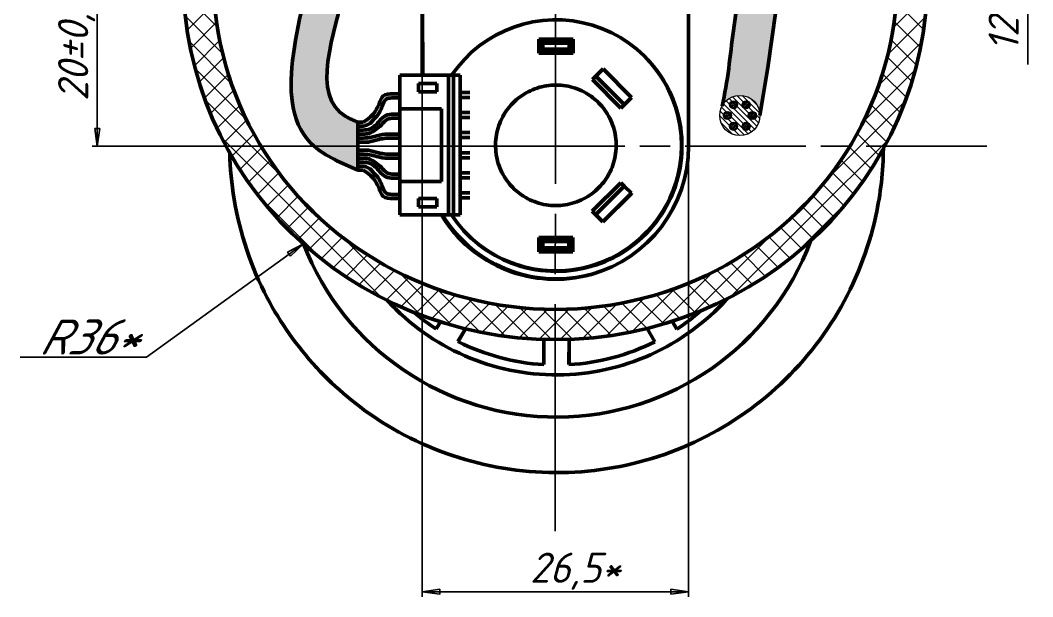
# Model space of a CAD drawing. Header units: inches. Extents: x -14 to 5184, y -66 to 1689.
# Drawn here: x 2910.1 to 3010.8, y 642.8 to 700.2 of the extents above; entities that cross this region are included whole.
import ezdxf

# ---------------------------------------------------------------- set-up
doc = ezdxf.new("R2010")
doc.units = ezdxf.units.IN
doc.header["$MEASUREMENT"] = 0
doc.linetypes.add('ACAD_ISO08W100', pattern=[36, 24, -3, 6, -3])
for name, color, linetype, lineweight in [('Видимый контур (ГОСТ)', 7, 'Continuous', 50), ('Осевая линия (ГОСТ)', 7, 'ACAD_ISO08W100', 25), ('Размер (ГОСТ)', 7, 'Continuous', 25), ('Штриховка (ГОСТ)', 7, 'Continuous', 18)]:
    doc.layers.add(name, color=color, linetype=linetype, lineweight=lineweight)
doc.styles.add('Standart 3.0', font='gost_b.ttf', dxfattribs={"oblique": 15, "height": 3})
doc.dimstyles.new('Обычный (ГОСТ)', dxfattribs={"dimscale": 0.5, "dimtxt": 3.5, "dimasz": 3.5, "dimexe": 1, "dimexo": 0, "dimgap": 0.5, "dimtad": 1, "dimrnd": 1e-08, "dimtxsty": 'Standart 3.0', "dimblk": 'Filled-1', "dimblk1": 'Filled-1', "dimblk2": 'Filled-1', "dimcen": 0.09, "dimdle": 15, "dimclrd": 256, "dimclre": 256, "dimclrt": 256, "dimazin": 2, "dimtfac": 0.714286, "dimtmove": 0, "dimatfit": 3, "dimfxl": 1, "dimtolj": 1, "dimlwd": 25, "dimlwe": 25, "dimarcsym": 0})

# ---------------------------------------------------------------- blocks, each defined once
blk = doc.blocks.new('Filled-1')
at = {"color": 0}
for p, q in [((0, 0), (-1, 0.143)), ((-1, 0.143), (-1, -0.143)), ((-1, 0), (0, 0)), ((-1, -0.143), (0, 0))]:
    blk.add_line(p, q, dxfattribs=at)
at = {"color": 0, "flags": 128}
blk.add_lwpolyline([(-1, -0.143), (0, 0), (-1, 0.143), (-1, -0.143)], dxfattribs=at)
at = {"color": 0}
blk.add_solid([(-1, -0.143), (0, 0), (-1, 0.143), (-1, -0.143)], dxfattribs=at)
blk = doc.blocks.new('*D152')
at = {"layer": 'Размер (ГОСТ)', "lineweight": 25, "ltscale": 0.5, "transparency": 16777216}
for p, q in [((2996.5, 719.45), (3010.83, 719.45)), ((3010.33, 717.7), (3010.33, 712.14)), ((2996.5, 710.39), (3010.83, 710.39)), ((3010.33, 710.39), (3010.33, 695.76))]:
    blk.add_line(p, q, dxfattribs=at)
at = {"layer": 'Размер (ГОСТ)', "lineweight": 25, "ltscale": 0.5, "transparency": 16777216, "xscale": 1.75, "yscale": 1.75, "zscale": 1.75}
for p, rotation in [((3010.33, 719.45), 90), ((3010.33, 710.39), 270)]:
    blk.add_blockref('Filled-1', p, dxfattribs=dict(at, rotation=rotation))
at = {"layer": 'Размер (ГОСТ)', "ltscale": 0.5, "transparency": 16777216, "insert": (3008.28, 702.2), "char_height": 3, "attachment_point": 5, "rotation": 90, "style": 'Standart 3.0'}
blk.add_mtext('\\A1;{\\fGOST type B|b0|i0|c204|p0;12}%%P{\\fGOST type B|b0|i0|c204|p0;0,2}', dxfattribs=at)
blk = doc.blocks.new('*D154')
at = {"layer": 'Размер (ГОСТ)', "lineweight": 25, "ltscale": 0.5, "transparency": 16777216}
for p, q in [((2950.09, 700.05), (2950.09, 642.78)), ((2976.59, 700.05), (2976.59, 642.78)), ((2951.84, 643.28), (2974.84, 643.28))]:
    blk.add_line(p, q, dxfattribs=at)
at = {"layer": 'Размер (ГОСТ)', "lineweight": 25, "ltscale": 0.5, "transparency": 16777216, "xscale": 1.75, "yscale": 1.75, "zscale": 1.75, "rotation": 180}
blk.add_blockref('Filled-1', (2950.09, 643.28), dxfattribs=at)
at = {"layer": 'Размер (ГОСТ)', "lineweight": 25, "ltscale": 0.5, "transparency": 16777216, "xscale": 1.75, "yscale": 1.75, "zscale": 1.75}
blk.add_blockref('Filled-1', (2976.59, 643.28), dxfattribs=at)
at = {"layer": 'Размер (ГОСТ)', "ltscale": 0.5, "transparency": 16777216, "insert": (2965.33, 645.33), "char_height": 3, "attachment_point": 5, "style": 'Standart 3.0'}
blk.add_mtext('\\A1;26,5*', dxfattribs=at)
blk = doc.blocks.new('*D158')
at = {"layer": 'Размер (ГОСТ)', "lineweight": 25, "ltscale": 0.5, "transparency": 16777216}
for p, q in [((2963.34, 707.39), (2917.27, 707.39)), ((2917.77, 689.4), (2917.77, 705.64)), ((2963.34, 687.65), (2917.27, 687.65))]:
    blk.add_line(p, q, dxfattribs=at)
at = {"layer": 'Размер (ГОСТ)', "lineweight": 25, "ltscale": 0.5, "transparency": 16777216, "xscale": 1.75, "yscale": 1.75, "zscale": 1.75}
for p, rotation in [((2917.77, 707.39), 90), ((2917.77, 687.65), 270)]:
    blk.add_blockref('Filled-1', p, dxfattribs=dict(at, rotation=rotation))
at = {"layer": 'Размер (ГОСТ)', "ltscale": 0.5, "transparency": 16777216, "insert": (2915.72, 697.52), "char_height": 3, "attachment_point": 5, "rotation": 90, "style": 'Standart 3.0'}
blk.add_mtext('\\A1;{\\fGOST type B|b0|i0|c204|p0;20}%%P{\\fGOST type B|b0|i0|c204|p0;0,}2', dxfattribs=at)
blk = doc.blocks.new('*D163')
at = {"layer": 'Размер (ГОСТ)', "lineweight": 25, "transparency": 16777216}
for p, q in [((2922.67, 666.65), (2936.85, 676.89)), ((2910.11, 666.65), (2922.67, 666.65))]:
    blk.add_line(p, q, dxfattribs=at)
at = {"layer": 'Размер (ГОСТ)', "lineweight": 25, "transparency": 16777216, "xscale": 1.75, "yscale": 1.75, "zscale": 1.75, "rotation": 35.83765295427817}
blk.add_blockref('Filled-1', (2938.27, 677.91), dxfattribs=at)
at = {"layer": 'Размер (ГОСТ)', "transparency": 16777216, "insert": (2910.11, 670.4), "char_height": 3, "attachment_point": 1, "style": 'Standart 3.0'}
blk.add_mtext('\\A1; {\\fGOST type B|b0|i1|c0|p0;\\H1.16667x;R36*}', dxfattribs=at)

msp = doc.modelspace()

# ---------------------------------------------------------------- hatches: boundary and pattern name
at = {"layer": 'Штриховка (ГОСТ)', "ltscale": 0.5}
h = msp.add_hatch(color=9, dxfattribs=at)
h.dxf.hatch_style = 1
edge = h.paths.add_edge_path()
edge.add_spline(control_points=[(2983.6911, 690.6978), (2983.9547, 692.2848), (2985.0478, 698.8642), (2986.3406, 711.2852), (2992.2046, 720.7299), (2992.5468, 726.5347)], knot_values=[25.54166231, 25.54166231, 25.54166231, 25.54166231, 30.3724385, 45.56992402, 62.53420213, 62.53420213, 62.53420213, 62.53420213], degree=3, periodic=0)
edge.add_line((2992.5468, 726.5347), (2992.5423, 728.6914))
edge.add_spline(control_points=[(2992.5423, 728.6914), (2992.3805, 731.2093), (2991.0989, 735.9324), (2984.1689, 736.914), (2978.2841, 735.136), (2977.0865, 731.4896), (2976.6107, 730.0409)], knot_values=[0, 0, 0, 0, 7.09214868, 12.46529464, 19.10283235, 23.47833371, 23.47833371, 23.47833371, 23.47833371], degree=3, periodic=0)
edge.add_line((2976.6107, 730.0409), (2979.0107, 730.0409))
edge.add_line((2979.0107, 730.0409), (2981.4107, 730.0409))
edge.add_spline(control_points=[(2981.4107, 730.0409), (2982.0759, 730.7162), (2983.8088, 732.4753), (2989.0782, 732.1252), (2988.6194, 720.2914), (2983.1172, 711.2915), (2980.9399, 699.1968), (2980.5026, 694.1041), (2979.9221, 691.631)], knot_values=[0, 0, 0, 0, 2.80167753, 7.29772832, 12.36345076, 33.56505641, 41.24786778, 48.87456468, 48.87456468, 48.87456468, 48.87456468], degree=3, periodic=0)
edge.add_arc((2981.6911, 690.6978), 2, 0, 152.187218, ccw=False)
edge = h.paths.add_edge_path()
edge.add_spline(control_points=[(2976.6107, 729.5016), (2976.4528, 729.2494), (2976.168, 728.7944), (2975.5189, 728.2747), (2974.8169, 727.9155), (2973.7938, 727.6281), (2973.8047, 726.8901), (2973.8107, 726.4854)], knot_values=[0, 0, 0, 0, 0.88766908, 1.60102951, 2.44254526, 3.32491531, 4.39641601, 4.39641601, 4.39641601, 4.39641601], degree=3, periodic=0)
edge.add_line((2973.8107, 726.4854), (2973.8107, 725.8614))
edge.add_line((2973.8107, 725.8614), (2974.2107, 725.8614))
edge.add_line((2974.2107, 725.8614), (2974.2107, 726.4854))
edge.add_spline(control_points=[(2974.2107, 726.4854), (2974.2062, 726.7304), (2974.1956, 727.3173), (2975.1104, 727.6374), (2975.8775, 727.9647), (2976.3774, 728.5025), (2976.8795, 728.9218), (2976.966, 729.3042), (2977.0107, 729.5016)], knot_values=[0, 0, 0, 0, 0.67543663, 1.61848259, 2.47631497, 3.23938273, 3.79160126, 4.38066474, 4.38066474, 4.38066474, 4.38066474], degree=3, periodic=0)
edge.add_line((2977.0107, 729.5016), (2977.0107, 730.0409))
edge.add_line((2977.0107, 730.0409), (2976.6107, 730.0409))
edge.add_line((2976.6107, 730.0409), (2976.6107, 729.5016))
edge = h.paths.add_edge_path()
edge.add_spline(control_points=[(2976.2107, 726.4854), (2976.2275, 726.7039), (2976.266, 727.2028), (2976.8982, 727.6655), (2977.3742, 728.2674), (2977.7912, 728.862), (2977.8051, 729.3182), (2977.8107, 729.5016)], knot_values=[0, 0, 0, 0, 0.63054285, 1.44031027, 2.17590317, 2.98158596, 3.52342577, 3.52342577, 3.52342577, 3.52342577], degree=3, periodic=0)
edge.add_line((2977.8107, 729.5016), (2977.8107, 730.0409))
edge.add_line((2977.8107, 730.0409), (2977.4107, 730.0409))
edge.add_line((2977.4107, 730.0409), (2977.4107, 729.5016))
edge.add_spline(control_points=[(2977.4107, 729.5016), (2977.3965, 729.2893), (2977.367, 728.8483), (2976.9824, 728.2921), (2976.4368, 727.8574), (2975.8528, 727.3172), (2975.8246, 726.7596), (2975.8107, 726.4854)], knot_values=[0, 0, 0, 0, 0.62908503, 1.30675634, 1.9357451, 2.75596662, 3.54949906, 3.54949906, 3.54949906, 3.54949906], degree=3, periodic=0)
edge.add_line((2975.8107, 726.4854), (2975.8107, 725.8614))
edge.add_line((2975.8107, 725.8614), (2976.2107, 725.8614))
edge.add_line((2976.2107, 725.8614), (2976.2107, 726.4854))
edge = h.paths.add_edge_path(flags=17)
edge.add_spline(control_points=[(2978.2107, 726.4854), (2978.2132, 726.9857), (2978.2176, 727.8433), (2978.6266, 728.8064), (2978.6146, 729.3322), (2978.6107, 729.5016)], knot_values=[0, 0, 0, 0, 1.48748454, 2.55024973, 3.05525444, 3.05525444, 3.05525444, 3.05525444], degree=3, periodic=0)
edge.add_line((2978.6107, 729.5016), (2978.6107, 730.0409))
edge.add_line((2978.6107, 730.0409), (2978.2107, 730.0409))
edge.add_line((2978.2107, 730.0409), (2978.2107, 729.5016))
edge.add_spline(control_points=[(2978.2107, 729.5016), (2978.19, 729.2336), (2978.1404, 728.5915), (2977.7777, 727.6213), (2977.7997, 726.8647), (2977.8107, 726.4854)], knot_values=[0, 0, 0, 0, 0.80426964, 1.92661526, 3.05454769, 3.05454769, 3.05454769, 3.05454769], degree=3, periodic=0)
edge.add_line((2977.8107, 726.4854), (2977.8107, 725.8614))
edge.add_line((2977.8107, 725.8614), (2978.2107, 725.8614))
edge.add_line((2978.2107, 725.8614), (2978.2107, 726.4854))
edge = h.paths.add_edge_path(flags=17)
edge.add_spline(control_points=[(2979.4107, 729.5016), (2979.4068, 729.3322), (2979.3948, 728.8064), (2979.8037, 727.8433), (2979.8081, 726.9857), (2979.8107, 726.4854)], knot_values=[0, 0, 0, 0, 0.5050047, 1.5677699, 3.05525444, 3.05525444, 3.05525444, 3.05525444], degree=3, periodic=0)
edge.add_line((2979.8107, 726.4854), (2979.8107, 725.8614))
edge.add_line((2979.8107, 725.8614), (2980.2107, 725.8614))
edge.add_line((2980.2107, 725.8614), (2980.2107, 726.4854))
edge.add_spline(control_points=[(2980.2107, 726.4854), (2980.2217, 726.8647), (2980.2436, 727.6213), (2979.881, 728.5915), (2979.8314, 729.2336), (2979.8107, 729.5016)], knot_values=[0, 0, 0, 0, 1.12793243, 2.25027805, 3.05454769, 3.05454769, 3.05454769, 3.05454769], degree=3, periodic=0)
edge.add_line((2979.8107, 729.5016), (2979.8107, 730.0409))
edge.add_line((2979.8107, 730.0409), (2979.4107, 730.0409))
edge.add_line((2979.4107, 730.0409), (2979.4107, 729.5016))
edge = h.paths.add_edge_path(flags=17)
edge.add_spline(control_points=[(2980.2107, 729.5016), (2980.2162, 729.3182), (2980.2301, 728.862), (2980.6472, 728.2674), (2981.1231, 727.6655), (2981.7553, 727.2028), (2981.7938, 726.7039), (2981.8107, 726.4854)], knot_values=[0, 0, 0, 0, 0.54183981, 1.3475226, 2.0831155, 2.89288292, 3.52342577, 3.52342577, 3.52342577, 3.52342577], degree=3, periodic=0)
edge.add_line((2981.8107, 726.4854), (2981.8107, 725.8614))
edge.add_line((2981.8107, 725.8614), (2982.2107, 725.8614))
edge.add_line((2982.2107, 725.8614), (2982.2107, 726.4854))
edge.add_spline(control_points=[(2982.2107, 726.4854), (2982.1968, 726.7596), (2982.1686, 727.3172), (2981.5845, 727.8574), (2981.039, 728.2921), (2980.6543, 728.8483), (2980.6249, 729.2893), (2980.6107, 729.5016)], knot_values=[0, 0, 0, 0, 0.79353244, 1.61375396, 2.24274273, 2.92041403, 3.54949906, 3.54949906, 3.54949906, 3.54949906], degree=3, periodic=0)
edge.add_line((2980.6107, 729.5004), (2980.6107, 730.0409))
edge.add_line((2980.6107, 730.0409), (2980.2107, 730.0409))
edge.add_line((2980.2107, 730.0409), (2980.2107, 729.5016))
edge = h.paths.add_edge_path(flags=17)
edge.add_spline(control_points=[(2981.0107, 729.5016), (2981.0553, 729.3042), (2981.1418, 728.9218), (2981.6439, 728.5025), (2982.1438, 727.9647), (2982.911, 727.6374), (2983.8257, 727.3173), (2983.8151, 726.7304), (2983.8107, 726.4854)], knot_values=[0, 0, 0, 0, 0.58906348, 1.14128202, 1.90434977, 2.76218215, 3.70522811, 4.38066474, 4.38066474, 4.38066474, 4.38066474], degree=3, periodic=0)
edge.add_line((2983.8107, 726.4854), (2983.8107, 725.8614))
edge.add_line((2983.8107, 725.8614), (2984.2107, 725.8614))
edge.add_line((2984.2107, 725.8614), (2984.2107, 726.4854))
edge.add_spline(control_points=[(2984.2107, 726.4854), (2984.2167, 726.8901), (2984.2276, 727.6281), (2983.2045, 727.9155), (2982.5025, 728.2747), (2981.8534, 728.7944), (2981.5686, 729.2494), (2981.4107, 729.5016)], knot_values=[0, 0, 0, 0, 1.0715007, 1.95387075, 2.7953865, 3.50874693, 4.39641601, 4.39641601, 4.39641601, 4.39641601], degree=3, periodic=0)
edge.add_line((2981.4107, 729.5016), (2981.4107, 730.0409))
edge.add_line((2981.4107, 730.0409), (2981.0107, 730.0409))
edge.add_line((2981.0107, 730.0409), (2981.0107, 729.5016))
h = msp.add_hatch(color=9, dxfattribs=at)
h.dxf.hatch_style = 1
edge = h.paths.add_edge_path()
edge.add_spline(control_points=[(2943.1484, 707.3931), (2943.2874, 708.4249), (2943.3834, 709.4208), (2943.455, 710.3931)], knot_values=[31.13167642, 31.13167642, 31.13167642, 31.13167642, 34.07611762, 34.07611762, 34.07611762, 34.07611762], degree=3, periodic=0)
edge.add_line((2943.455, 710.3931), (2939.7368, 710.3931))
edge.add_spline(control_points=[(2939.7368, 710.3931), (2939.6323, 709.4086), (2939.5033, 708.4086), (2939.3372, 707.3931)], knot_values=[44.13506296, 44.13506296, 44.13506296, 44.13506296, 46.81075908, 46.81075908, 46.81075908, 46.81075908], degree=3, periodic=0)
edge.add_line((2939.3372, 707.3931), (2943.1484, 707.3931))
edge = h.paths.add_edge_path()
edge.add_spline(control_points=[(2943.6947, 690.0456), (2943.2796, 690.2151), (2938.6707, 692.0977), (2941.9478, 700.2434), (2942.9935, 706.2427), (2943.1484, 707.3931)], knot_values=[34.07611762, 34.07611762, 34.07611762, 34.07611762, 35.38261007, 48.5812476, 51.86391024, 51.86391024, 51.86391024, 51.86391024], degree=3, periodic=0)
edge.add_line((2943.1484, 707.3931), (2939.3372, 707.3931))
edge.add_spline(control_points=[(2939.3372, 707.3931), (2938.1116, 699.8989), (2934.8676, 691.5641), (2939.3367, 687.6462)], knot_values=[46.81075908, 46.81075908, 46.81075908, 46.81075908, 66.55718743, 66.55718743, 66.55718743, 66.55718743], degree=3, periodic=0)
edge.add_line((2939.3367, 687.6462), (2943.6947, 687.6461))
edge.add_line((2943.6947, 687.6461), (2943.6947, 688.0456))
edge.add_line((2943.6947, 688.0456), (2943.6947, 690.0456))
edge = h.paths.add_edge_path()
edge.add_line((2943.6947, 687.6461), (2939.3367, 687.6462))
edge.add_spline(control_points=[(2939.3367, 687.6462), (2939.337, 687.646), (2940.4632, 686.6588), (2942.0791, 685.9521), (2943.6947, 685.2456)], knot_values=[66.55718743, 66.55718743, 66.55718743, 66.55718743, 66.55828511, 71.53282713, 71.53282713, 71.53282713, 71.53282713], degree=3, periodic=0)
edge.add_line((2943.6947, 685.2456), (2943.6947, 685.6456))
edge.add_line((2943.6947, 685.6456), (2943.6947, 687.6461))
edge = h.paths.add_edge_path()
edge.add_spline(control_points=[(2947.2502, 682.8456), (2947.0052, 682.8411), (2946.4183, 682.8305), (2946.0982, 683.7452), (2945.7709, 684.5124), (2945.2331, 685.0123), (2944.8138, 685.5144), (2944.4314, 685.6009), (2944.234, 685.6456)], knot_values=[0, 0, 0, 0, 0.67543663, 1.61848259, 2.47631497, 3.23938273, 3.79160126, 4.38066474, 4.38066474, 4.38066474, 4.38066474], degree=3, periodic=0)
edge.add_line((2944.234, 685.6456), (2943.6947, 685.6456))
edge.add_line((2943.6947, 685.6456), (2943.6947, 685.2456))
edge.add_line((2943.6947, 685.2456), (2944.234, 685.2456))
edge.add_spline(control_points=[(2944.234, 685.2456), (2944.4862, 685.0876), (2944.9412, 684.8028), (2945.4609, 684.1538), (2945.8201, 683.4518), (2946.1075, 682.4286), (2946.8455, 682.4396), (2947.2502, 682.4456)], knot_values=[0, 0, 0, 0, 0.88766908, 1.60102951, 2.44254526, 3.32491531, 4.39641601, 4.39641601, 4.39641601, 4.39641601], degree=3, periodic=0)
edge.add_line((2947.2502, 682.4456), (2947.8679, 682.4456))
edge.add_line((2947.8679, 682.4456), (2947.8681, 682.8456))
edge.add_line((2947.8681, 682.8456), (2947.2502, 682.8456))
edge = h.paths.add_edge_path()
edge.add_spline(control_points=[(2947.2502, 684.8456), (2947.0318, 684.8624), (2946.5328, 684.9009), (2946.0701, 685.5331), (2945.4682, 686.0091), (2944.8736, 686.4261), (2944.4174, 686.44), (2944.234, 686.4456)], knot_values=[0, 0, 0, 0, 0.63054285, 1.44031027, 2.17590317, 2.98158596, 3.52342577, 3.52342577, 3.52342577, 3.52342577], degree=3, periodic=0)
edge.add_line((2944.234, 686.4456), (2943.6947, 686.4456))
edge.add_line((2943.6947, 686.4456), (2943.6947, 686.0456))
edge.add_line((2943.6947, 686.0456), (2944.234, 686.0456))
edge.add_spline(control_points=[(2944.234, 686.0456), (2944.4463, 686.0314), (2944.8873, 686.0019), (2945.4436, 685.6173), (2945.8782, 685.0717), (2946.4184, 684.4877), (2946.976, 684.4594), (2947.2502, 684.4456)], knot_values=[0, 0, 0, 0, 0.62908503, 1.30675634, 1.9357451, 2.75596662, 3.54949906, 3.54949906, 3.54949906, 3.54949906], degree=3, periodic=0)
edge.add_line((2947.2502, 684.4456), (2947.8725, 684.4456))
edge.add_line((2947.8725, 684.4456), (2947.8727, 684.8456))
edge.add_line((2947.8727, 684.8456), (2947.2502, 684.8456))
edge = h.paths.add_edge_path()
edge.add_spline(control_points=[(2947.2502, 686.8456), (2946.7499, 686.8481), (2945.8923, 686.8525), (2944.9292, 687.2615), (2944.4034, 687.2494), (2944.234, 687.2456)], knot_values=[0, 0, 0, 0, 1.48748454, 2.55024973, 3.05525444, 3.05525444, 3.05525444, 3.05525444], degree=3, periodic=0)
edge.add_line((2944.234, 687.2456), (2943.6947, 687.2456))
edge.add_line((2943.6947, 687.2456), (2943.6947, 686.8456))
edge.add_line((2943.6947, 686.8456), (2944.234, 686.8456))
edge.add_spline(control_points=[(2944.234, 686.8456), (2944.502, 686.8248), (2945.1441, 686.7752), (2946.1143, 686.4126), (2946.8709, 686.4346), (2947.2502, 686.4456)], knot_values=[0, 0, 0, 0, 0.80426964, 1.92661526, 3.05454769, 3.05454769, 3.05454769, 3.05454769], degree=3, periodic=0)
edge.add_line((2947.2502, 686.4456), (2947.8736, 686.4456))
edge.add_line((2947.8736, 686.4456), (2947.8738, 686.8456))
edge.add_line((2947.8738, 686.8456), (2947.2502, 686.8456))
edge = h.paths.add_edge_path()
edge.add_spline(control_points=[(2944.234, 688.0456), (2944.4034, 688.0417), (2944.9292, 688.0296), (2945.8923, 688.4386), (2946.7499, 688.443), (2947.2502, 688.4456)], knot_values=[0, 0, 0, 0, 0.5050047, 1.5677699, 3.05525444, 3.05525444, 3.05525444, 3.05525444], degree=3, periodic=0)
edge.add_line((2947.2502, 688.4456), (2947.8747, 688.4456))
edge.add_line((2947.8747, 688.4456), (2947.8749, 688.8456))
edge.add_line((2947.8749, 688.8456), (2947.2502, 688.8456))
edge.add_spline(control_points=[(2947.2502, 688.8456), (2946.8709, 688.8566), (2946.1143, 688.8785), (2945.1441, 688.5159), (2944.502, 688.4663), (2944.234, 688.4456)], knot_values=[0, 0, 0, 0, 1.12793243, 2.25027805, 3.05454769, 3.05454769, 3.05454769, 3.05454769], degree=3, periodic=0)
edge.add_line((2944.234, 688.4456), (2943.6947, 688.4456))
edge.add_line((2943.6947, 688.4456), (2943.6947, 688.0456))
edge.add_line((2943.6947, 688.0456), (2944.234, 688.0456))
edge = h.paths.add_edge_path()
edge.add_spline(control_points=[(2944.234, 688.8456), (2944.4174, 688.8511), (2944.8736, 688.865), (2945.4682, 689.282), (2946.0701, 689.758), (2946.5328, 690.3902), (2947.0318, 690.4287), (2947.2502, 690.4456)], knot_values=[0, 0, 0, 0, 0.54183981, 1.3475226, 2.0831155, 2.89288292, 3.52342577, 3.52342577, 3.52342577, 3.52342577], degree=3, periodic=0)
edge.add_line((2947.2502, 690.4456), (2947.8757, 690.4456))
edge.add_line((2947.8757, 690.4456), (2947.876, 690.8456))
edge.add_line((2947.876, 690.8456), (2947.2502, 690.8456))
edge.add_spline(control_points=[(2947.2502, 690.8456), (2946.976, 690.8317), (2946.4184, 690.8034), (2945.8782, 690.2194), (2945.4436, 689.6738), (2944.8873, 689.2892), (2944.4463, 689.2597), (2944.234, 689.2456)], knot_values=[0, 0, 0, 0, 0.79353244, 1.61375396, 2.24274273, 2.92041403, 3.54949906, 3.54949906, 3.54949906, 3.54949906], degree=3, periodic=0)
edge.add_line((2944.234, 689.2456), (2943.6947, 689.2456))
edge.add_line((2943.6947, 689.2456), (2943.6947, 688.8456))
edge.add_line((2943.6947, 688.8456), (2944.234, 688.8456))
edge = h.paths.add_edge_path()
edge.add_spline(control_points=[(2944.234, 689.6456), (2944.4314, 689.6902), (2944.8138, 689.7767), (2945.2331, 690.2788), (2945.7709, 690.7787), (2946.0982, 691.5459), (2946.4183, 692.4606), (2947.0052, 692.45), (2947.2502, 692.4456)], knot_values=[0, 0, 0, 0, 0.58906348, 1.14128202, 1.90434977, 2.76218215, 3.70522811, 4.38066474, 4.38066474, 4.38066474, 4.38066474], degree=3, periodic=0)
edge.add_line((2947.2502, 692.4456), (2947.8733, 692.4456))
edge.add_line((2947.8733, 692.4456), (2947.8735, 692.8456))
edge.add_line((2947.8735, 692.8456), (2947.2502, 692.8456))
edge.add_spline(control_points=[(2947.2502, 692.8456), (2946.8455, 692.8515), (2946.1075, 692.8625), (2945.8201, 691.8394), (2945.4609, 691.1374), (2944.9412, 690.4883), (2944.4862, 690.2035), (2944.234, 690.0456)], knot_values=[0, 0, 0, 0, 1.0715007, 1.95387075, 2.7953865, 3.50874693, 4.39641601, 4.39641601, 4.39641601, 4.39641601], degree=3, periodic=0)
edge.add_line((2944.234, 690.0456), (2943.6947, 690.0456))
edge.add_line((2943.6947, 690.0456), (2943.6947, 689.6456))
edge.add_line((2943.6947, 689.6456), (2944.234, 689.6456))
h = msp.add_hatch(dxfattribs=at)
h.set_pattern_fill('ANSI37', color=256, scale=12)
h.set_pattern_definition([(45, (-838.023, -51.1596), (-1.0606602, 1.0606602), []), (135, (-838.023, -51.1596), (-1.0606602, -1.0606602), [])])
edge = h.paths.add_edge_path()
edge.add_line((2929.3402, 705.4566), (2929.3402, 704.3931))
edge.add_ellipse((2963.3402, 704.3931), major_axis=(34, 0), ratio=0.97058824, start_angle=180, end_angle=360)
edge.add_arc((2927.3402, 705.4566), 2, 0, 75.522488)
edge.add_line((2926.3402, 705.8931), (2927.8402, 705.8931))
edge.add_line((2926.3402, 704.3931), (2926.3402, 705.8931))
edge.add_ellipse((2963.3402, 704.3931), major_axis=(-37.008, 0), ratio=0.97276161, start_angle=0, end_angle=180)
edge.add_line((2927.8402, 705.8931), (2927.8402, 707.3931))
edge.add_line((2997.3482, 704.3931), (2997.3482, 705.3931))
edge.add_arc((2999.3482, 705.3931), 2, 104.71529, 180)
edge.add_line((2998.8402, 707.3275), (2998.8402, 705.8931))
edge.add_line((2998.8372, 705.8931), (2998.8372, 707.3931))
edge.add_line((2998.8402, 705.8931), (3000.3402, 705.8931))
edge.add_line((3000.3402, 705.8931), (3000.3402, 704.3931))
h = msp.add_hatch(dxfattribs=at)
h.set_pattern_fill('ANSI31', color=256, scale=3, angle=90)
h.set_pattern_definition([(135, (-727.22987, -67.26443), (-0.265165043, -0.265165043), [])])
h.paths.add_polyline_path([(2983.6911, 690.6978, 1), (2979.6911, 690.6978, 1)])
h = msp.add_hatch(dxfattribs=at)
h.set_pattern_fill('ANSI31', color=256, angle=90)
h.set_pattern_definition([(135, (-727.22987, -67.26443), (-0.0883883476, -0.0883883476), [])])
h.paths.add_polyline_path([(2980.8514, 690.6978, 1), (2980.0514, 690.6978, 1)])
h.paths.add_polyline_path([(2980.1514, 690.6978, -1), (2980.7514, 690.6978, -1)], flags=16)
h.paths.add_polyline_path([(2981.4718, 691.7705, 1), (2980.6718, 691.7705, 1)])
h.paths.add_polyline_path([(2980.7718, 691.7705, -1), (2981.3718, 691.7705, -1)], flags=16)
h.paths.add_polyline_path([(2982.7104, 691.7705, 1), (2981.9104, 691.7705, 1)])
h.paths.add_polyline_path([(2982.0104, 691.7705, -1), (2982.6104, 691.7705, -1)], flags=16)
h.paths.add_polyline_path([(2982.5307, 690.6978, 1), (2983.3307, 690.6978, 1)])
h.paths.add_polyline_path([(2983.2307, 690.6978, -1), (2982.6307, 690.6978, -1)], flags=16)
h.paths.add_polyline_path([(2981.9132, 689.6203, 1), (2982.7132, 689.6203, 1)])
h.paths.add_polyline_path([(2982.6132, 689.6203, -1), (2982.0132, 689.6203, -1)], flags=16)
h.paths.add_polyline_path([(2980.669, 689.6203, 1), (2981.469, 689.6203, 1)])
h.paths.add_polyline_path([(2981.369, 689.6203, -1), (2980.769, 689.6203, -1)], flags=16)
h = msp.add_hatch(dxfattribs=at)
h.set_pattern_fill('ANSI31', color=256)
h.set_pattern_definition([(45, (-727.22987, -67.26443), (-0.0883883476, 0.0883883476), [])])
h.paths.add_polyline_path([(2980.7718, 691.7705, 1), (2981.3718, 691.7705, 1)])
h.paths.add_polyline_path([(2980.1514, 690.6978, 1), (2980.7514, 690.6978, 1)])
h.paths.add_polyline_path([(2980.769, 689.6203, 1), (2981.369, 689.6203, 1)])
h.paths.add_polyline_path([(2982.0132, 689.6203, 1), (2982.6132, 689.6203, 1)])
h.paths.add_polyline_path([(2983.2307, 690.6978, 1), (2982.6307, 690.6978, 1)])
h.paths.add_polyline_path([(2982.0104, 691.7705, 1), (2982.6104, 691.7705, 1)])

# ---------------------------------------------------------------- linework, layer by layer
at = {"layer": 'Видимый контур (ГОСТ)'}
for p, q in [((2950.0921, 694.6993), (2950.0921, 705.3931)), ((2976.5921, 705.3931), (2976.5921, 687.6431)), ((2950.1538, 694.6992), (2950.1208, 701.3599)), ((2961.6981, 696.9131), (2961.6988, 698.3131)), ((2961.6988, 698.3131), (2965.0988, 698.3112)), ((2961.6988, 698.3131), (2961.7001, 698.3117)), ((2961.7001, 698.3117), (2961.6994, 696.9131)), ((2965.0988, 698.3098), (2961.7001, 698.3117)), ((2961.8976, 698.1141), (2961.8971, 697.1142)), ((2962.0973, 697.9142), (2961.8976, 698.1141)), ((2964.8976, 698.1125), (2961.8976, 698.1141)), ((2964.6973, 697.9128), (2964.8976, 698.1125)), ((2964.8971, 697.1125), (2964.8976, 698.1125)), ((2964.9009, 698.109), (2964.8976, 698.1125)), ((2964.9009, 698.109), (2964.9003, 697.109)), ((2965.0988, 698.3112), (2965.0981, 696.9112)), ((2962.097, 697.3142), (2961.8971, 697.1142)), ((2961.8971, 697.1142), (2964.8971, 697.1125)), ((2961.9003, 697.1106), (2961.8971, 697.1142)), ((2964.9003, 697.109), (2961.9003, 697.1106)), ((2962.097, 697.3142), (2962.0973, 697.9142)), ((2964.697, 697.3128), (2962.097, 697.3142)), ((2962.0973, 697.9142), (2964.6973, 697.9128)), ((2964.6973, 697.9128), (2964.697, 697.3128)), ((2964.697, 697.3128), (2964.8971, 697.1125)), ((2964.9003, 697.109), (2964.8971, 697.1125)), ((2950.0921, 696.8256), (2950.1434, 696.7959)), ((2965.0981, 696.9112), (2961.6981, 696.9131)), ((2972.5816, 696.2001), (2972.5803, 696.2015)), ((2972.6073, 696.1722), (2972.5824, 696.1992)), ((2972.6097, 696.1697), (2972.6251, 696.1529)), ((2968.0782, 695.3299), (2967.3707, 694.6232)), ((2970.9051, 692.5), (2968.0782, 695.3299)), ((2947.8727, 691.3755), (2947.8745, 694.7005)), ((2947.8745, 694.7005), (2952.7062, 694.6979)), ((2952.6987, 680.7979), (2952.7062, 694.6979)), ((2952.699, 680.7976), (2952.7065, 694.6976)), ((2952.7065, 694.6976), (2952.7062, 694.6979)), ((2953.2135, 694.6974), (2952.7065, 694.6976)), ((2953.2135, 694.6976), (2953.206, 680.7976)), ((2953.2135, 694.6976), (2953.8745, 694.6972)), ((2953.867, 680.7972), (2953.8745, 694.6972)), ((2953.8745, 694.6972), (2953.8784, 694.6931)), ((2967.3707, 694.6232), (2967.0174, 694.2694)), ((2967.0204, 694.2661), (2967.0174, 694.2694)), ((2967.0174, 694.2694), (2969.8443, 691.4394)), ((2969.8473, 691.4362), (2967.0204, 694.2661)), ((2970.1976, 691.7933), (2967.3707, 694.6232)), ((2949.7291, 693.8896), (2949.7286, 693.0694)), ((2949.7286, 693.0694), (2951.5535, 693.0684)), ((2949.7294, 693.8892), (2949.729, 693.0694)), ((2951.5539, 693.8886), (2949.7291, 693.8896)), ((2949.7294, 693.8892), (2949.7291, 693.8896)), ((2951.5539, 693.8882), (2949.7294, 693.8892)), ((2951.5535, 693.0684), (2951.5539, 693.8886)), ((2953.8748, 692.9959), (2953.8746, 692.4959)), ((2954.5883, 692.9955), (2953.8748, 692.9959)), ((2954.8385, 692.9951), (2954.8409, 692.9926)), ((2954.588, 692.4955), (2953.8746, 692.4959)), ((2953.8746, 692.4959), (2953.875, 692.4954)), ((2954.0884, 692.4953), (2953.875, 692.4954)), ((2954.3387, 692.4949), (2954.3406, 692.4928)), ((2954.8406, 692.4926), (2954.8382, 692.4951)), ((2970.9086, 692.4963), (2969.8473, 691.4362)), ((2970.1976, 691.7933), (2970.9051, 692.5)), ((2970.9086, 692.4963), (2970.9051, 692.5)), ((2947.8762, 691.3751), (2947.8723, 684.1255)), ((2952.0242, 691.3732), (2947.8727, 691.3755)), ((2952.0242, 691.3729), (2947.8731, 691.3751)), ((2952.0203, 684.1232), (2952.0242, 691.3732)), ((2953.8738, 690.9959), (2953.8735, 690.4959)), ((2954.5872, 690.9955), (2953.8738, 690.9959)), ((2954.8374, 690.9951), (2954.8398, 690.9926)), ((2967.7982, 691.799), (2967.8008, 691.7962)), ((2969.8443, 691.4394), (2970.1976, 691.7933)), ((2969.8473, 691.4362), (2969.8443, 691.4394)), ((2954.5869, 690.4955), (2953.8735, 690.4959)), ((2953.8735, 690.4959), (2953.8739, 690.4954)), ((2954.0874, 690.4953), (2953.8739, 690.4954)), ((2954.3376, 690.4949), (2954.3395, 690.4928)), ((2954.8395, 690.4926), (2954.8372, 690.4951)), ((2953.8727, 688.9959), (2953.8724, 688.4959)), ((2954.5861, 688.9955), (2953.8727, 688.9959)), ((2954.8363, 688.9951), (2954.8387, 688.9926)), ((2954.5859, 688.4955), (2953.8724, 688.4959)), ((2953.8724, 688.4959), (2953.8728, 688.4954)), ((2954.0863, 688.4953), (2953.8728, 688.4954)), ((2954.3365, 688.4949), (2954.3385, 688.4928)), ((2954.8385, 688.4926), (2954.8361, 688.4951)), ((2953.8716, 686.9959), (2953.8713, 686.4959)), ((2954.5851, 686.9955), (2953.8716, 686.9959)), ((2954.8353, 686.9951), (2954.8376, 686.9926)), ((2954.5848, 686.4955), (2953.8713, 686.4959)), ((2953.8713, 686.4959), (2953.8718, 686.4954)), ((2954.0852, 686.4953), (2953.8718, 686.4954)), ((2954.3354, 686.4949), (2954.3374, 686.4928)), ((2954.8374, 686.4926), (2954.835, 686.4951)), ((2953.8705, 684.9959), (2953.8703, 684.4959)), ((2954.584, 684.9955), (2953.8705, 684.9959)), ((2954.8342, 684.9951), (2954.8366, 684.9926)), ((2947.867, 680.8005), (2947.8688, 684.1255)), ((2947.8688, 684.1255), (2952.0203, 684.1232)), ((2954.5837, 684.4955), (2953.8703, 684.4959)), ((2953.8703, 684.4959), (2953.8707, 684.4954)), ((2954.0841, 684.4953), (2953.8707, 684.4954)), ((2954.3343, 684.4949), (2954.3363, 684.4928)), ((2954.8363, 684.4926), (2954.8339, 684.4951)), ((2969.8403, 684.0107), (2967.0104, 681.1838)), ((2970.1933, 683.6574), (2969.8403, 684.0107)), ((2953.8695, 682.9959), (2953.8692, 682.4959)), ((2954.5829, 682.9955), (2953.8695, 682.9959)), ((2954.8331, 682.9951), (2954.8355, 682.9926)), ((2958.9786, 683.6618), (2958.9812, 683.659)), ((2967.3633, 680.8305), (2970.1933, 683.6574)), ((2968.07, 680.123), (2970.9, 682.9499)), ((2970.9034, 682.9462), (2968.0735, 680.1193)), ((2970.9, 682.9499), (2970.1933, 683.6574)), ((2970.9034, 682.9462), (2970.9, 682.9499)), ((2949.7224, 681.6094), (2949.7229, 682.4295)), ((2949.7228, 681.6094), (2949.7232, 682.4292)), ((2949.7232, 682.4292), (2949.7229, 682.4295)), ((2949.7229, 682.4295), (2951.5477, 682.4286)), ((2949.7232, 682.4292), (2951.5477, 682.4282)), ((2951.5477, 682.4286), (2951.5473, 681.6084)), ((2954.5826, 682.4955), (2953.8692, 682.4959)), ((2953.8692, 682.4959), (2953.8696, 682.4954)), ((2954.0831, 682.4953), (2953.8696, 682.4954)), ((2954.3333, 682.4949), (2954.3352, 682.4928)), ((2954.8352, 682.4926), (2954.8328, 682.4951)), ((2951.5473, 681.6084), (2949.7224, 681.6094)), ((2967.0134, 681.1805), (2967.0104, 681.1838)), ((2967.0104, 681.1838), (2967.3633, 680.8305)), ((2968.0735, 680.1193), (2967.0134, 681.1805)), ((2947.8681, 680.7993), (2947.867, 680.8005)), ((2947.867, 680.8005), (2952.6987, 680.7979)), ((2947.8681, 680.7993), (2949.353, 680.7985)), ((2947.869, 680.7993), (2947.869, 680.7984)), ((2949.3538, 680.7976), (2947.869, 680.7984)), ((2947.8709, 680.7963), (2947.869, 680.7984)), ((2947.8709, 680.7963), (2952.9912, 680.7935)), ((2952.6514, 679.9819), (2952.5664, 679.9329)), ((2952.699, 680.7976), (2952.6987, 680.7979)), ((2953.2062, 680.7974), (2952.699, 680.7976)), ((2953.206, 680.7976), (2953.867, 680.7972)), ((2953.206, 680.7976), (2953.2062, 680.7974)), ((2953.8709, 680.7931), (2953.867, 680.7972)), ((2967.3633, 680.8305), (2968.07, 680.123)), ((2968.0735, 680.1193), (2968.07, 680.123)), ((2954.2073, 679.2477), (2954.206, 679.2491)), ((2954.233, 679.2197), (2954.2081, 679.2467)), ((2954.2354, 679.2172), (2954.2508, 679.2005)), ((2953.703, 678.6882), (2953.7004, 678.691)), ((2961.6874, 677.1393), (2961.6882, 678.5393)), ((2961.6882, 678.5393), (2965.0882, 678.5375)), ((2961.6882, 678.5393), (2961.6895, 678.5379)), ((2961.6895, 678.5379), (2961.6887, 677.1393)), ((2965.0882, 678.5361), (2961.6895, 678.5379)), ((2961.887, 678.3404), (2961.8864, 677.3404)), ((2964.8869, 678.3388), (2961.887, 678.3404)), ((2962.0867, 678.1405), (2961.887, 678.3404)), ((2962.0863, 677.5405), (2962.0867, 678.1405)), ((2962.0867, 678.1405), (2964.6867, 678.1391)), ((2964.6867, 678.1391), (2964.6863, 677.5391)), ((2964.6867, 678.1391), (2964.8869, 678.3388)), ((2964.8864, 677.3388), (2964.8869, 678.3388)), ((2964.8902, 678.3353), (2964.8869, 678.3388)), ((2964.8902, 678.3353), (2964.8897, 677.3353)), ((2965.0882, 678.5375), (2965.0874, 677.1375)), ((2955.7348, 676.7945), (2955.7758, 676.8655)), ((2965.0874, 677.1375), (2961.6874, 677.1393)), ((2962.0863, 677.5405), (2961.8864, 677.3404)), ((2961.8864, 677.3404), (2964.8864, 677.3388)), ((2961.8897, 677.3369), (2961.8864, 677.3404)), ((2964.8897, 677.3353), (2961.8897, 677.3369)), ((2964.6863, 677.5391), (2962.0863, 677.5405)), ((2964.6863, 677.5391), (2964.8864, 677.3388)), ((2964.8897, 677.3353), (2964.8864, 677.3388)), ((2957.9423, 675.618), (2957.908, 675.5587)), ((2962.2001, 674.4424), (2962.2001, 674.4813)), ((2964.7001, 674.4829), (2964.7001, 674.4629)), ((2951.4851, 669.443), (2951.8979, 670.157)), ((2974.9582, 670.2131), (2975.4097, 669.4301)), ((2974.9611, 670.214), (2975.4122, 669.4317)), ((2954.3844, 669.4631), (2953.6495, 668.1918)), ((2954.3977, 669.4599), (2953.6612, 668.1859)), ((2973.2439, 668.1812), (2972.4789, 669.508)), ((2962.1955, 665.897), (2962.1968, 668.4103)), ((2964.6968, 668.4173), (2964.6955, 665.8956)), ((2964.7062, 668.4176), (2964.7048, 665.8962)), ((2939.5594, 665.6298), (2939.5804, 665.6071))]:
    msp.add_line(p, q, dxfattribs=at)
at = {"layer": 'Видимый контур (ГОСТ)', "ltscale": 0.5}
for p, q in [((2947.8742, 692.8456), (2947.2502, 692.8456)), ((2947.8742, 692.4456), (2947.2502, 692.4456)), ((2943.6947, 687.6456), (2943.6947, 690.0456)), ((2943.6947, 690.0456), (2944.234, 690.0456)), ((2947.8742, 690.8456), (2947.2502, 690.8456)), ((2947.8742, 690.4456), (2947.2502, 690.4456)), ((2943.6947, 689.6456), (2944.234, 689.6456)), ((2943.6947, 689.6456), (2944.234, 689.6456)), ((2943.6947, 689.2456), (2944.234, 689.2456)), ((2943.6947, 689.2456), (2944.234, 689.2456)), ((2943.6947, 686.4456), (2943.6947, 688.8456)), ((2943.6947, 688.8456), (2944.234, 688.8456)), ((2943.6947, 688.8456), (2944.234, 688.8456)), ((2943.6947, 688.8456), (2944.234, 688.8456)), ((2943.6947, 688.4456), (2944.234, 688.4456)), ((2943.6947, 688.4456), (2944.234, 688.4456)), ((2943.6947, 688.4456), (2944.234, 688.4456)), ((2943.6947, 688.4456), (2944.234, 688.4456)), ((2943.6947, 688.0456), (2944.234, 688.0456)), ((2943.6947, 688.0456), (2944.234, 688.0456)), ((2943.6947, 687.6456), (2943.6947, 688.0456)), ((2943.6947, 688.0456), (2944.234, 688.0456)), ((2943.6947, 688.0456), (2944.234, 688.0456)), ((2947.8742, 688.8456), (2947.2502, 688.8456)), ((2947.8742, 688.4456), (2947.2502, 688.4456)), ((2943.6947, 685.2456), (2943.6947, 687.6456)), ((2943.6947, 687.2456), (2944.234, 687.2456)), ((2943.6947, 687.2456), (2944.234, 687.2456)), ((2943.6947, 687.2456), (2944.234, 687.2456)), ((2943.6947, 687.2456), (2944.234, 687.2456)), ((2943.6947, 686.4456), (2943.6947, 686.8456)), ((2943.6947, 686.8456), (2944.234, 686.8456)), ((2943.6947, 686.8456), (2944.234, 686.8456)), ((2943.6947, 686.8456), (2944.234, 686.8456)), ((2943.6947, 686.8456), (2944.234, 686.8456)), ((2943.6947, 686.4456), (2944.234, 686.4456)), ((2943.6947, 686.4456), (2944.234, 686.4456)), ((2943.6947, 686.4456), (2944.234, 686.4456)), ((2943.6947, 686.0456), (2944.234, 686.0456)), ((2943.6947, 686.0456), (2944.234, 686.0456)), ((2947.8742, 686.8456), (2947.2502, 686.8456)), ((2947.8742, 686.4456), (2947.2502, 686.4456)), ((2943.6947, 685.2456), (2943.6947, 685.6456)), ((2943.6947, 685.6456), (2944.234, 685.6456)), ((2943.6947, 685.6456), (2944.234, 685.6456)), ((2943.6947, 685.2456), (2944.234, 685.2456)), ((2947.8742, 684.8456), (2947.2502, 684.8456)), ((2947.8742, 684.4456), (2947.2502, 684.4456)), ((2947.8742, 682.8456), (2947.2502, 682.8456)), ((2947.8742, 682.4456), (2947.2502, 682.4456))]:
    msp.add_line(p, q, dxfattribs=at)
at = {"layer": 'Видимый контур (ГОСТ)'}
msp.add_arc((2963.3421, 687.6431), 13.25, 211.124971, 0, dxfattribs=at)
for centre, major_axis, ratio, start_param, end_param in [((2963.3402, 704.3931), (-37.008, 0), 0.97276161, 0, 3.14159265), ((2963.3402, 704.3931), (34, 0), 0.97058824, 3.14159265, 6.28318531), ((2963.3931, 687.7253), (-9.1871, -8.4762), 0.9999992, 6.12582129, 11.22949703), ((2963.3953, 687.723), (-9.188, -8.4753), 0.9999992, 0, 3.14179479), ((2963.3944, 687.7239), (9.1871, 8.4762), 0.9999992, 3.14159265, 6.28318531), ((2954.5885, 692.9953), (0.25, -0.0001), 0.00092809, 0.0008572, 1.57165352), ((2954.0887, 692.4951), (0.25, -0.0001), 0.00092809, 0.0008572, 1.57165352), ((2954.5882, 692.4953), (0.25, -0.0001), 0.00092809, 0.0008572, 1.57165352), ((2954.5874, 690.9953), (0.25, -0.0001), 0.00092809, 0.0008572, 1.57165352), ((2954.0876, 690.4951), (0.25, -0.0001), 0.00092809, 0.0008572, 1.57165352), ((2954.5872, 690.4953), (0.25, -0.0001), 0.00092809, 0.0008572, 1.57165352), ((2954.5863, 688.9953), (0.25, -0.0001), 0.00092809, 0.0008572, 1.57165352), ((2954.0865, 688.4951), (0.25, -0.0001), 0.00092809, 0.0008572, 1.57165352), ((2954.5861, 688.4953), (0.25, -0.0001), 0.00092809, 0.0008572, 1.57165352), ((2954.5853, 686.9953), (0.25, -0.0001), 0.00092809, 0.0008572, 1.57165352), ((2954.0854, 686.4951), (0.25, -0.0001), 0.00092809, 0.0008572, 1.57165352), ((2954.585, 686.4953), (0.25, -0.0001), 0.00092809, 0.0008572, 1.57165352), ((2954.5842, 684.9953), (0.25, -0.0001), 0.00092809, 0.0008572, 1.57165352), ((2954.0843, 684.4951), (0.25, -0.0001), 0.00092809, 0.0008572, 1.57165352), ((2954.5839, 684.4953), (0.25, -0.0001), 0.00092809, 0.0008572, 1.57165352), ((2954.5831, 682.9953), (0.25, -0.0001), 0.00092809, 0.0008572, 1.57165352), ((2954.0833, 682.4951), (0.25, -0.0001), 0.00092809, 0.0008572, 1.57165352), ((2954.5828, 682.4953), (0.25, -0.0001), 0.00092809, 0.0008572, 1.57165352), ((2949.3534, 680.798), (0.4985, -0.0003), 0.00092809, 4.71324618, 7.85483883), ((2963.4388, 687.6758), (-9.7384, -8.9848), 0.9999992, 6.08413874, 7.43138382), ((2963.4452, 687.6688), (-19.8442, -18.3086), 0.9999992, 5.90774359, 8.3214067), ((2963.4414, 687.673), (-9.7384, -8.9848), 0.9999992, 0, 1.11471458), ((2963.4452, 687.6688), (-16.754, -15.4575), 0.9999992, 6.27987614, 7.94907258), ((2963.4572, 687.6558), (-16.76, -15.451), 0.9999992, 6.27949553, 6.28318531), ((2963.4572, 687.6558), (-16.019, -14.7794), 0.9999992, 0.11862267, 0.24410434), ((2963.4572, 687.6558), (16.019, 14.7794), 0.9999992, 4.54766056, 4.686787), ((2963.4572, 687.6558), (-16.019, -14.7794), 0.9999992, 0.35887035, 0.76770312), ((2963.4572, 687.6558), (16.019, 14.7794), 0.9999992, 4.02406178, 4.43289454)]:
    msp.add_ellipse(centre, major_axis=major_axis, ratio=ratio, start_param=start_param, end_param=end_param, dxfattribs=at)
at = {"layer": 'Видимый контур (ГОСТ)', "ltscale": 0.5}
for points in [[(2961.9107, 730.0409), (2960.048, 734.0001), (2953.885, 736.4647), (2948.6481, 735.2622), (2943.5926, 730.4453), (2939.3372, 707.3931), (2939.3374, 687.6456), (2943.6947, 685.2456)], [(2976.6107, 730.0409), (2978.4734, 734.0001), (2984.6364, 736.4647), (2989.8732, 735.2622), (2992.5423, 728.6914), (2987.3372, 710.3896), (2984.4591, 695.4671), (2983.6911, 690.6978)], [(2957.1107, 730.0409), (2955.089, 732.1011), (2950.4324, 731.3918), (2945.8843, 726.6872), (2944.1382, 720.5224), (2942.498, 703.7915), (2942.5084, 690.5929), (2943.6947, 690.0456)], [(2947.2502, 692.8456), (2946.1976, 692.6452), (2945.7958, 691.8596), (2945.4122, 691.1106), (2944.9556, 690.5625), (2944.234, 690.0456)], [(2947.2502, 692.4456), (2946.5811, 692.3529), (2946.088, 691.549), (2945.7044, 690.7817), (2945.193, 690.2154), (2944.7912, 689.8366), (2944.234, 689.6456)], [(2947.2502, 690.8456), (2946.4685, 690.7091), (2945.8491, 690.1714), (2945.4284, 689.7038), (2944.8557, 689.3415), (2944.234, 689.2456)], [(2947.2502, 690.4456), (2946.6318, 690.3222), (2946.036, 689.7738), (2945.4758, 689.297), (2944.7727, 688.9037), (2944.234, 688.8456)], [(2947.2502, 688.8456), (2946.1229, 688.8059), (2945.0328, 688.5389), (2944.234, 688.4456)], [(2947.2502, 688.4456), (2945.7677, 688.3232), (2944.7389, 688.0569), (2944.234, 688.0456)], [(2947.2502, 686.8456), (2945.7677, 686.9679), (2944.7389, 687.2342), (2944.234, 687.2456)], [(2947.2502, 686.4456), (2946.1229, 686.4852), (2945.0328, 686.7522), (2944.234, 686.8456)], [(2947.2502, 684.8456), (2946.6318, 684.9689), (2946.036, 685.5173), (2945.4758, 685.9941), (2944.7727, 686.3875), (2944.234, 686.4456)], [(2947.2502, 684.4456), (2946.4685, 684.582), (2945.8491, 685.1197), (2945.4284, 685.5873), (2944.8557, 685.9496), (2944.234, 686.0456)], [(2947.2502, 682.8456), (2946.5811, 682.9382), (2946.088, 683.7421), (2945.7044, 684.5094), (2945.193, 685.0757), (2944.7912, 685.4545), (2944.234, 685.6456)], [(2947.2502, 682.4456), (2946.1976, 682.6459), (2945.7958, 683.4315), (2945.4122, 684.1805), (2944.9556, 684.7286), (2944.234, 685.2456)]]:
    msp.add_spline(points, degree=3, dxfattribs=at)
msp.add_open_spline([(2981.4107, 730.0409), (2982.0759, 730.7162), (2983.8088, 732.4753), (2989.0782, 732.1252), (2988.6194, 720.2914), (2983.1172, 711.2915), (2980.9399, 699.1968), (2980.5026, 694.1041), (2979.9221, 691.631)], degree=3, knots=[0, 0, 0, 0, 2.80167753, 7.29772832, 12.36345076, 33.56505641, 41.24786778, 48.87456468, 48.87456468, 48.87456468, 48.87456468], dxfattribs=at)
at = {"layer": 'Видимый контур (ГОСТ)'}
for points, knots in [([(2954.233, 679.2197), (2955.1372, 678.2398), (2956.1992, 677.4059), (2958.5322, 676.1143), (2959.8027, 675.6568), (2962.4236, 675.1646), (2963.7735, 675.13), (2966.4161, 675.4873), (2967.7084, 675.8791), (2970.1045, 677.0495), (2971.2079, 677.8279), (2973.1142, 679.6926), (2973.9167, 680.7786), (2975.1397, 683.1483), (2975.5598, 684.4316), (2975.9753, 687.0657), (2975.9704, 688.4161), (2975.5362, 691.0471), (2975.1068, 692.3274), (2973.9801, 694.4728), (2973.3464, 695.3711), (2972.6073, 696.1722)], [3.88730286, 3.88730286, 3.88730286, 3.88730286, 4.20730278, 4.20730278, 4.52730272, 4.52730272, 4.8473027, 4.8473027, 5.16730273, 5.16730273, 5.48730279, 5.48730279, 5.80730287, 5.80730287, 6.12730292, 6.12730292, 6.44730294, 6.44730294, 6.76730291, 6.76730291, 7.02889551, 7.02889551, 7.02889551, 7.02889551]), ([(2972.6251, 696.1529), (2973.5292, 695.173), (2974.2751, 694.0473), (2975.375, 691.6181), (2975.7289, 690.3149), (2976.0088, 687.663), (2975.9348, 686.3147), (2975.3663, 683.7093), (2974.872, 682.4527), (2973.5128, 680.1584), (2972.6482, 679.1211), (2970.6363, 677.3709), (2969.4894, 676.6582), (2967.029, 675.6297), (2965.7161, 675.314), (2963.0571, 675.1116), (2961.7115, 675.2249), (2959.1239, 675.8692), (2957.8823, 676.4001), (2955.8343, 677.6956), (2954.9899, 678.3994), (2954.2508, 679.2005)], [5.5374751, 5.5374751, 5.5374751, 5.5374751, 5.85747506, 5.85747506, 6.17747503, 6.17747503, 6.49747502, 6.49747502, 6.81747503, 6.81747503, 7.13747507, 7.13747507, 7.4574751, 7.4574751, 7.77747513, 7.77747513, 8.09747514, 8.09747514, 8.41747513, 8.41747513, 8.67906775, 8.67906775, 8.67906775, 8.67906775]), ([(2958.9786, 683.6618), (2958.5446, 684.1322), (2958.1866, 684.6725), (2957.6586, 685.8385), (2957.4888, 686.4641), (2957.3544, 687.737), (2957.3899, 688.3842), (2957.6628, 689.6348), (2957.9001, 690.2379), (2958.5525, 691.3392), (2958.9675, 691.8371), (2959.9332, 692.6772), (2960.4837, 693.0193), (2961.6647, 693.513), (2962.2949, 693.6645), (2963.5712, 693.7617), (2964.2171, 693.7073), (2965.4592, 693.398), (2966.0551, 693.1432), (2967.0382, 692.5213), (2967.4435, 692.1835), (2967.7982, 691.799)], [2.39588245, 2.39588245, 2.39588245, 2.39588245, 2.71588241, 2.71588241, 3.03588237, 3.03588237, 3.35588236, 3.35588236, 3.67588238, 3.67588238, 3.99588241, 3.99588241, 4.31588245, 4.31588245, 4.63588248, 4.63588248, 4.95588249, 4.95588249, 5.27588248, 5.27588248, 5.5374751, 5.5374751, 5.5374751, 5.5374751]), ([(2967.8008, 691.7962), (2968.2348, 691.3258), (2968.5928, 690.7855), (2969.1208, 689.6194), (2969.2906, 688.9939), (2969.425, 687.721), (2969.3895, 687.0738), (2969.1166, 685.8232), (2968.8793, 685.2201), (2968.2269, 684.1188), (2967.8119, 683.6209), (2966.8462, 682.7808), (2966.2957, 682.4387), (2965.1147, 681.945), (2964.4845, 681.7935), (2963.2082, 681.6963), (2962.5623, 681.7507), (2961.3202, 682.06), (2960.7243, 682.3148), (2959.7412, 682.9367), (2959.3359, 683.2745), (2958.9812, 683.659)], [5.5374751, 5.5374751, 5.5374751, 5.5374751, 5.85747506, 5.85747506, 6.17747503, 6.17747503, 6.49747502, 6.49747502, 6.81747503, 6.81747503, 7.13747506, 7.13747506, 7.4574751, 7.4574751, 7.77747514, 7.77747514, 8.09747515, 8.09747515, 8.41747513, 8.41747513, 8.67906775, 8.67906775, 8.67906775, 8.67906775]), ([(2930.9534, 686.9729), (2930.9864, 685.4329), (2931.129, 683.8952), (2931.9444, 678.955), (2933.0607, 675.6263), (2935.9902, 670.0481), (2937.6377, 667.7127), (2939.5594, 665.6298)], [7.875907988, 7.875907988, 7.875907988, 7.875907988, 8.018099203, 8.018099203, 8.338099197, 8.338099197, 8.59969184, 8.59969184, 8.59969184, 8.59969184]), ([(2995.966, 687.4004), (2995.9491, 685.1548), (2995.6986, 682.911), (2994.4809, 677.3299), (2993.1955, 674.0628), (2989.6616, 668.0976), (2987.4137, 665.4007), (2982.1828, 660.85), (2979.2007, 658.9971), (2972.8038, 656.3229), (2969.3902, 655.5021), (2962.4769, 654.9759), (2958.9783, 655.2706), (2952.2504, 656.9458), (2949.0222, 658.326), (2943.6976, 661.6943), (2941.5021, 663.5242), (2939.5804, 665.6071)], [1.57778998, 1.57778998, 1.57778998, 1.57778998, 1.78508609, 1.78508609, 2.10508609, 2.10508609, 2.42508611, 2.42508611, 2.74508612, 2.74508612, 3.06508613, 3.06508613, 3.38508614, 3.38508614, 3.70508613, 3.70508613, 3.96667877, 3.96667877, 3.96667877, 3.96667877])]:
    msp.add_open_spline(points, degree=3, knots=knots, dxfattribs=at)
for points in [[(2972.6097, 696.1697), (2972.6089, 696.1705), (2972.6081, 696.1713), (2972.6073, 696.1722)], [(2954.233, 679.2197), (2954.2338, 679.2189), (2954.2346, 679.2181), (2954.2354, 679.2172)]]:
    msp.add_open_spline(points, degree=3, dxfattribs=at)
for points, weights in [([(2952.573, 679.9237), (2952.6156, 679.9484), (2952.6579, 679.9729)], [1.0075315713, 1.00782948409, 1.00811377444]), ([(2957.9181, 675.5542), (2957.9352, 675.5839), (2957.9522, 675.6135)], [1.0078196032, 1.00802320579, 1.00822015134]), ([(2964.7078, 674.4636), (2964.7078, 674.4737), (2964.7078, 674.4837)], [1.00818684228, 1.0082447441, 1.00830207377])]:
    msp.add_rational_spline(points, weights, degree=2, dxfattribs=at)
at = {"layer": 'Осевая линия (ГОСТ)', "linetype": 'ACAD_ISO08W100'}
msp.add_line((2963.3543, 779.9109), (2963.331, 649.3191), dxfattribs=at)
at = {"layer": 'Осевая линия (ГОСТ)', "linetype": 'ACAD_ISO08W100', "ltscale": 0.5}
msp.add_line((3006.2569, 687.6444), (2922.0915, 687.6467), dxfattribs=at)
at = {"layer": 'Штриховка (ГОСТ)', "ltscale": 0.5}
for centre, radius in [((2981.6911, 690.6978), 2), ((2981.0718, 691.7705), 0.4), ((2981.0718, 691.7705), 0.4), ((2981.0718, 691.7705), 0.3), ((2982.3104, 691.7705), 0.4), ((2982.3104, 691.7705), 0.4), ((2982.3104, 691.7705), 0.3), ((2980.4514, 690.6978), 0.4), ((2980.4514, 690.6978), 0.4), ((2980.4514, 690.6978), 0.3), ((2982.9307, 690.6978), 0.4), ((2982.9307, 690.6978), 0.4), ((2982.9307, 690.6978), 0.3), ((2981.069, 689.6203), 0.4), ((2981.069, 689.6203), 0.4), ((2982.3132, 689.6203), 0.4), ((2982.3132, 689.6203), 0.4), ((2981.069, 689.6203), 0.3), ((2982.3132, 689.6203), 0.3)]:
    msp.add_circle(centre, radius, dxfattribs=at)

# ---------------------------------------------------------------- dimensions: what is measured, and where the dimension line sits
at = {"layer": 'Размер (ГОСТ)', "ltscale": 0.5}
dim = msp.add_linear_dim(base=(3010.3284, 710.3931), p1=(2996.4981, 719.4499), p2=(2996.4981, 710.3931), angle=90, text='{\\fGOST type B|b0|i0|c204|p0;12}%%P{\\fGOST type B|b0|i0|c204|p0;0,2}', dimstyle='Обычный (ГОСТ)', dxfattribs=at)
dim.commit()
dim.dimension.update_dxf_attribs({"geometry": '*D152', "text_midpoint": (3008.2751, 702.2009)})
dim = msp.add_linear_dim(base=(2917.7701, 707.3931), p1=(2963.3379, 687.6456), p2=(2963.3414, 707.3931), angle=90, text='{\\fGOST type B|b0|i0|c204|p0;20}%%P{\\fGOST type B|b0|i0|c204|p0;0,}2', dimstyle='Обычный (ГОСТ)', dxfattribs=at)
dim.commit()
dim.dimension.update_dxf_attribs({"geometry": '*D158', "text_midpoint": (2917.7701, 697.5193), "dimtype": 160})
dim = msp.add_linear_dim(base=(2976.5921, 643.285), p1=(2950.0921, 700.0462), p2=(2976.5921, 700.0462), text='<>*', dimstyle='Обычный (ГОСТ)', dxfattribs=at)
dim.commit()
dim.dimension.update_dxf_attribs({"geometry": '*D154', "text_midpoint": (2965.3284, 643.285), "dimtype": 160})
at = {"layer": 'Размер (ГОСТ)'}
dim = msp.add_radius_dim(center=(2967.6721, 699.147), mpoint=(2938.2697, 677.912), text=' {\\fGOST type B|b0|i1|c0|p0;\\H1.16667x;R36*}', dimstyle='Обычный (ГОСТ)', override={"dimtih": 1, "dimtoh": 1, "dimlfac": 1, "dimtxsty": 'Standart 3.0', "dimcen": 0, "dimtofl": 0}, dxfattribs=at)
dim.commit()
dim.dimension.update_dxf_attribs({"geometry": '*D163', "text_midpoint": (2916.2647, 666.647), "dimtype": 164})

doc.saveas('drawing.dxf')
